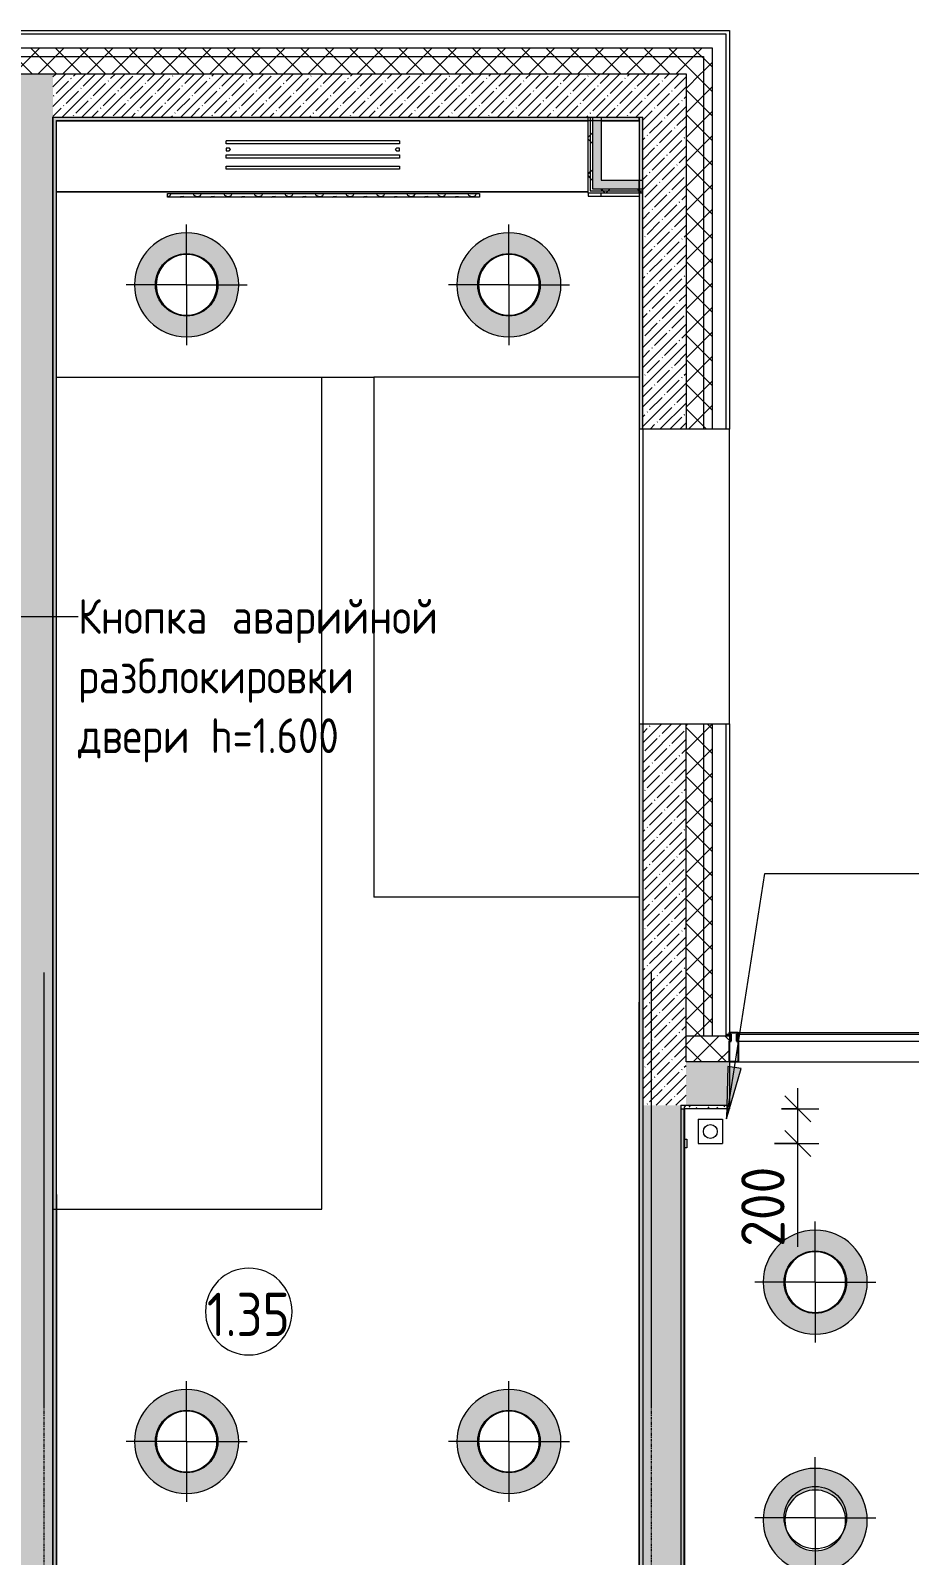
# Model space of a CAD drawing. Header units: millimetres. Extents: x 81610 to 276841, y -8553 to 29000.
# Drawn here: x 89281 to 94348, y 18553 to 27350 of the extents above; entities that cross this region are included whole.
import ezdxf

# ---------------------------------------------------------------- set-up
doc = ezdxf.new("R2010")
doc.units = ezdxf.units.MM
doc.linetypes.add('Осевая', pattern=[31.75, 6.35, -4.7625, 15.875, -4.7625])
for name, color, linetype, lineweight in [('A-ANNO-DIMS', 7, 'Continuous', 9), ('A-ANNO-DIMS-100', 7, 'Continuous', 9), ('A-ANNO-NOTE', 7, 'Continuous', 9), ('A-AREA-IDEN', 7, 'Continuous', 9), ('A-GLAZ-CWMG', 7, 'Continuous', 9), ('A-GLAZ-CWMG-1', 7, 'Continuous', 25), ('A-WALL', 7, 'Continuous', 9), ('I-WALL', 7, 'Continuous', 9), ('M-EQPM', 7, 'Continuous', 9), ('S-STRS-MBND', 7, 'Continuous', 9), ('Знаки', 7, 'Continuous', 9), ('Оси', 7, 'Continuous', 9), ('Оси-2', 7, 'Осевая', 9)]:
    doc.layers.add(name, color=color, linetype=linetype, lineweight=lineweight)
for name, color, linetype, lineweight, true_color in [('A-CLNG-1', 7, 'Continuous', 9, 0xeaeaea), ('A-WALL-1', 7, 'Continuous', 9, 0x3c3c3c), ('A-WALL-2', 7, 'Continuous', 9, 0x535353), ('A-WALL-FNSH-1', 7, 'Continuous', 9, 0x3c3c3c), ('G-ANNO-TEXT-1', 7, 'Continuous', 9, 0x3c3c3c), ('I-WALL-1', 7, 'Continuous', 9, 0x535353), ('Q-SPCQ-3', 7, 'Continuous', 9, 0x008040)]:
    doc.layers.add(name, color=color, linetype=linetype, lineweight=lineweight, true_color=true_color)
doc.layers.add('A-CLNG-PATT-1', color=7, linetype='Continuous', lineweight=9, transparency=1)
doc.styles.add('GOST Common', font='GOST_Common.ttf', dxfattribs={"width": 0.9, "height": 250})
doc.styles.add('GOST Common_1', font='GOST_Common.ttf', dxfattribs={"width": 0.9, "height": 200})
doc.styles.add('ISOCPEUR', font='isocpeur.ttf', dxfattribs={"width": 0.9, "height": 250})
doc.dimstyles.new('ISO-2_5_0_9К_БОЛЬШОЙ_1', dxfattribs={"dimscale": 304.8, "dimtxt": 248.995294, "dimasz": 0.492126, "dimexe": 0.393701, "dimexo": 0.984252, "dimgap": 0, "dimtad": 1, "dimdec": 0, "dimrnd": 10, "dimzin": 0, "dimdsep": 46, "dimtxsty": 'ISOCPEUR', "dimblk1": 'OBLIQUE', "dimblk2": 'OBLIQUE', "dimsah": 1, "dimcen": 0.09, "dimdle": 0.393701, "dimazin": 0, "dimtfac": 1, "dimtdec": 4, "dimtix": 1, "dimtmove": 1, "dimatfit": 3, "dimfxl": 1, "dimtvp": 1, "dimtolj": 1, "dimtzin": 0, "dimarcsym": 2})
pattern_1 = [(45, (0, 0), (-57.024626, 57.024626), []), (45, (57.025, 0), (-57.024626, 57.024626), [100.806, -20.161, 3.353, -16.808])]
pattern_2 = [(45, (0, 0), (-70.71068, 70.71068), []), (135, (0, 0), (-70.71068, -70.71068), [])]
pattern_3 = [(0, (0, 0), (121.92, 30.48), [10.058, -81.382, 10.058, -81.382, -487.68]), (0, (0, 0), (121.92, 30.48), [-182.88, 10.058, -172.822, 10.058, -81.382, -213.36]), (0, (0, 0), (121.92, 30.48), [-457.2, 10.058, -50.902, 10.058, -142.342]), (120, (45.72, 15.24), (-87.356454, 90.345817), [10.058, -81.382, 10.058, -81.382, -487.68]), (120, (45.72, 15.24), (-87.356454, 90.345817), [-182.88, 10.058, -172.822, 10.058, -81.382, -213.36]), (120, (45.72, 15.24), (-87.356454, 90.345817), [-457.2, 10.058, -50.902, 10.058, -142.342]), (240, (60.96, 76.2), (-34.563546, -120.825817), [10.058, -81.382, 10.058, -81.382, -487.68]), (240, (60.96, 76.2), (-34.563546, -120.825817), [-182.88, 10.058, -172.822, 10.058, -81.382, -213.36]), (240, (60.96, 76.2), (-34.563546, -120.825817), [-457.2, 10.058, -50.902, 10.058, -142.342])]
pattern_4 = [(45, (0, 0), (-106.06602, 106.06602), []), (135, (0, 0), (-106.06602, -106.06602), [])]

# ---------------------------------------------------------------- blocks, each defined once
blk = doc.blocks.new('Прямоугольный импост - Импост структурный с накладкой - 170мм-22855280-Сводный план потолков 1 этажа в осях 23-33')
at = {"layer": 'A-GLAZ-CWMG-1'}
for p, q in [((-50, 40), (-50, 160)), ((-50, 160), (0, 160)), ((0, 160), (0, 40)), ((-40, 40), (-50, 40)), ((-50, 0), (-40, 0)), ((-50, -10), (-50, 0)), ((-40, 0), (-40, 40)), ((0, 40), (-10, 40)), ((-10, 40), (-10, 0)), ((-10, 0), (0, 0)), ((0, 0), (0, -10)), ((0, -10), (-50, -10))]:
    blk.add_line(p, q, dxfattribs=at)
blk = doc.blocks.new('Прямоугольный импост - Импост структурный с накладкой - 170мм-22855553-Сводный план потолков 1 этажа в осях 23-33')
at = {"layer": 'A-GLAZ-CWMG'}
for p, q in [((93360, 21570), (94880, 21570)), ((93360, 21560), (93360, 21520)), ((93360, 21560), (94880, 21560)), ((94880, 21520), (94880, 21560)), ((93360, 21520), (94880, 21520)), ((93360, 21400), (94880, 21400))]:
    blk.add_line(p, q, dxfattribs=at)
blk = doc.blocks.new('radiator_prado_classic_z_tip_30_po exemplyaru - Classic Z Тип 30-500-30677907-Сводный план потолков 1 этажа в осях 23-33')
at = {"layer": 'M-EQPM'}
for p, q in [((0, 210), (0, 228)), ((0, 228), (1000, 228)), ((1000, 210), (0, 210)), ((1000, 228), (1000, 210)), ((0, 146), (0, 164)), ((0, 164), (1000, 164)), ((1000, 146), (0, 146)), ((17.5, 121.5), (0, 121.5)), ((17.5, 121.5), (0, 121.5)), ((0, 121.5), (0, 121.2)), ((0, 121.2), (0, 121.5)), ((0, 121.2), (0, 114)), ((0, 114), (0, 106.8)), ((0, 106.8), (0, 106.5)), ((0, 106.5), (0, 106.8)), ((0, 106.5), (17.5, 106.5)), ((0, 106.5), (17.5, 106.5)), ((1000, 121.5), (982.5, 121.5)), ((1000, 121.5), (982.5, 121.5)), ((982.5, 106.5), (1000, 106.5)), ((982.5, 106.5), (1000, 106.5)), ((1000, 164), (1000, 146)), ((1000, 121.5), (1000, 121.2)), ((1000, 121.2), (1000, 121.5)), ((1000, 121.5), (1000, 121.2)), ((1000, 106.5), (1000, 121.5)), ((1000, 106.8), (1000, 106.5)), ((1000, 106.5), (1000, 106.8)), ((1000, 106.8), (1000, 106.5)), ((0, 64), (0, 82)), ((0, 82), (1000, 82)), ((0, 64), (1000, 64)), ((1000, 82), (1000, 64))]:
    blk.add_line(p, q, dxfattribs=at)
for points, knots in [([(25, 114), (24.5, 114.5), (23.6, 115.4), (22.4, 116.6), (21.6, 117.4), (21.1, 117.9), (20.8, 118.2), (20.5, 118.5), (20.2, 118.8), (19.9, 119.2), (19.6, 119.4), (19.3, 119.7), (19, 120), (18.7, 120.3), (18.5, 120.5), (18.3, 120.7), (18.1, 120.9), (17.9, 121.1), (17.8, 121.2), (17.7, 121.3), (17.5, 121.5), (17.5, 121.5), (17.5, 121.5)], [0, 0, 0, 0, 0.142857, 0.285714, 0.357143, 0.392857, 0.428571, 0.464286, 0.5, 0.535714, 0.571429, 0.607143, 0.642857, 0.678571, 0.714286, 0.75, 0.785714, 0.821429, 0.857143, 0.892857, 0.928571, 1, 1, 1, 1]), ([(17.5, 106.5), (17.5, 106.5), (17.5, 106.5), (17.7, 106.7), (17.8, 106.8), (17.9, 106.9), (18.1, 107.1), (18.3, 107.3), (18.5, 107.5), (18.7, 107.7), (19, 108), (19.3, 108.3), (19.6, 108.6), (19.9, 108.8), (20.3, 109.3), (20.7, 109.7), (21.1, 110.1), (21.6, 110.6), (22.4, 111.4), (23.6, 112.6), (24.5, 113.5), (25, 114)], [0, 0, 0, 0, 0.071429, 0.107143, 0.142857, 0.178571, 0.214286, 0.25, 0.285714, 0.321429, 0.357143, 0.392857, 0.428571, 0.464286, 0.5, 0.571429, 0.607143, 0.642857, 0.714286, 0.857143, 1, 1, 1, 1]), ([(982.5, 121.5), (982.5, 121.5), (982.5, 121.5), (982.3, 121.3), (982.2, 121.2), (982.1, 121.1), (981.9, 120.9), (981.7, 120.7), (981.5, 120.5), (981.3, 120.3), (981, 120), (980.7, 119.7), (980.4, 119.4), (980.1, 119.2), (979.7, 118.7), (979.3, 118.3), (978.9, 117.9), (978.4, 117.4), (977.6, 116.6), (976.4, 115.4), (975.5, 114.5), (975, 114)], [0, 0, 0, 0, 0.071429, 0.107143, 0.142857, 0.178571, 0.214286, 0.25, 0.285714, 0.321429, 0.357143, 0.392857, 0.428571, 0.464286, 0.5, 0.571429, 0.607143, 0.642857, 0.714286, 0.857143, 1, 1, 1, 1]), ([(975, 114), (975.5, 113.5), (976.4, 112.6), (977.6, 111.4), (978.4, 110.6), (978.9, 110.1), (979.2, 109.8), (979.5, 109.5), (979.8, 109.2), (980.1, 108.8), (980.4, 108.6), (980.7, 108.3), (981, 108), (981.3, 107.7), (981.5, 107.5), (981.7, 107.3), (981.9, 107.1), (982.1, 106.9), (982.2, 106.8), (982.3, 106.7), (982.5, 106.5), (982.5, 106.5), (982.5, 106.5)], [0, 0, 0, 0, 0.142857, 0.285714, 0.357143, 0.392857, 0.428571, 0.464286, 0.5, 0.535714, 0.571429, 0.607143, 0.642857, 0.678571, 0.714286, 0.75, 0.785714, 0.821429, 0.857143, 0.892857, 0.928571, 1, 1, 1, 1])]:
    blk.add_open_spline(points, degree=3, knots=knots, dxfattribs=at)
blk = doc.blocks.new('Кнопка аварийной разблокировки двери - Тип 1-29506774-Сводный план потолков 1 этажа в осях 23-33')
at = {"layer": 'Q-SPCQ-3'}
for p, q in [((-15, 230), (125, 230)), ((-15, 90), (-15, 230)), ((125, 90), (125, 230)), ((-15, 90), (125, 90)), ((100, 25), (150, 25)), ((100, 10), (100, 25)), ((150, 25), (150, 10))]:
    blk.add_line(p, q, dxfattribs=at)
blk.add_circle((55, 160), 40, dxfattribs=at)
blk = doc.blocks.new('Съемный металлический экран с перфорацией - E1-31419150-Сводный план потолков 1 этажа в осях 23-33')
at = {"layer": 'Знаки'}
h = blk.add_hatch(dxfattribs=at)
h.set_pattern_fill('FP_43', color=256, style=0, pattern_type=2)
h.set_pattern_definition([(0, (-90051.406, -26389), (0, 50.8), [13.612, -74.376]), (60, (-90026.006, -26382.194), (-43.99409, 25.4), [13.612, -74.376]), (120, (-90019.2, -26356.794), (-43.99409, -25.4), [13.612, -74.376]), (30, (-90037.79, -26389), (9e-05, 101.59984), [13.612, -87.988]), (30, (-90063.19, -26345.01), (9e-05, 101.59984), [13.612, -87.988]), (150, (-90051.41, -26389), (-87.98809, -50.79984), [13.612, -87.988]), (150, (-90026.01, -26345.01), (-87.98809, -50.79984), [13.612, -87.988]), (90, (-90019.2, -26370.41), (-87.988, 50.8), [13.612, -87.988]), (90, (-90070, -26370.41), (-87.988, 50.8), [13.612, -87.988])])
h.paths.add_polyline_path([(514.5, 0), (1800, 0), (1800, 20), (0, 20), (0, 0), (177.8, 0)])
for p, q in [((0, 0), (0, 20)), ((0, 20), (1800, 20)), ((1800, 0), (0, 0)), ((1800, 20), (1800, 0))]:
    blk.add_line(p, q, dxfattribs=at)
blk = doc.blocks.new('Марка_Помещения - Номер-25198446-Сводный план потолков 1 этажа в осях 23-33')
at = {"layer": 'A-AREA-IDEN'}
for start, end in [(360, 180), (180, 360)]:
    blk.add_arc((0, 0), 2.5, start, end, dxfattribs=at)
blk = doc.blocks.new('DIMBLOCK41-Сводный план потолков 1 этажа в осях 23-33')
at = {"layer": 'A-ANNO-DIMS-100', "lineweight": 20}
for p, q in [((93704.5, 21129), (93629.5, 21204)), ((93704.5, 21129), (93779.5, 21054)), ((93704.5, 20929), (93629.5, 21004)), ((93704.5, 20929), (93779.5, 20854))]:
    blk.add_line(p, q, dxfattribs=at)
at = {"layer": 'A-ANNO-DIMS-100'}
for p, q in [((93704.5, 20809), (93704.5, 21249)), ((93610, 21129), (93824.5, 21129)), ((93704.5, 21129), (93610, 21129)), ((93704.5, 20907.9), (93704.5, 21029)), ((93570, 20929), (93824.5, 20929)), ((93704.5, 20929), (93570, 20929)), ((93704.5, 20333.8), (93704.5, 20907.9))]:
    blk.add_line(p, q, dxfattribs=at)
at = {"layer": 'A-ANNO-DIMS-100', "color": 0, "insert": (93377.9, 20333.8), "char_height": 250, "width": 568.858, "attachment_point": 1, "rotation": 90, "line_spacing_factor": 1.149209, "style": 'ISOCPEUR'}
blk.add_mtext('200', dxfattribs=at)
blk = doc.blocks.new('_Oblique')
at = {"color": 0, "linetype": 'ByBlock', "lineweight": -2}
blk.add_line((-0.5, -0.5), (0.5, 0.5), dxfattribs=at)

msp = doc.modelspace()

# ---------------------------------------------------------------- hatches: boundary and pattern name
at = {"layer": 'A-CLNG-PATT-1'}
h = msp.add_hatch(color=256, dxfattribs=at)
h.paths.add_polyline_path([(90181, 25582.8), (90239.5, 25588.6), (90295.8, 25605.7), (90347.7, 25633.4), (90393.1, 25670.7), (90430.4, 25716.2), (90458.2, 25768), (90475.2, 25824.3), (90481, 25882.8), (90475.2, 25941.4), (90458.2, 25997.6), (90430.4, 26049.5), (90393.1, 26095), (90347.7, 26132.3), (90295.8, 26160), (90239.5, 26177.1), (90181, 26182.8), (90122.5, 26177.1), (90066.2, 26160), (90014.3, 26132.3), (89968.9, 26095), (89931.6, 26049.5), (89903.8, 25997.6), (89886.8, 25941.4), (89881, 25882.8), (89886.8, 25824.3), (89903.8, 25768), (89931.6, 25716.2), (89968.9, 25670.7), (90014.3, 25633.4), (90066.2, 25605.7), (90122.5, 25588.6)])
h.paths.add_polyline_path([(90181, 25707.8), (90135.7, 25713.8), (90093.5, 25731.3), (90057.3, 25759.1), (90029.4, 25795.3), (90012, 25837.5), (90006, 25882.8), (90012, 25928.1), (90029.4, 25970.3), (90057.3, 26006.6), (90093.5, 26034.4), (90135.7, 26051.9), (90181, 26057.8), (90226.3, 26051.9), (90268.5, 26034.4), (90304.7, 26006.6), (90332.6, 25970.3), (90350, 25928.1), (90356, 25882.8), (90350, 25837.5), (90332.6, 25795.3), (90304.7, 25759.1), (90268.5, 25731.3), (90226.3, 25713.8)])
h = msp.add_hatch(color=256, dxfattribs=at)
h.paths.add_polyline_path([(92039, 25582.8), (92097.5, 25588.6), (92153.8, 25605.7), (92205.7, 25633.4), (92251.1, 25670.7), (92288.4, 25716.2), (92316.2, 25768), (92333.2, 25824.3), (92339, 25882.8), (92333.2, 25941.4), (92316.2, 25997.6), (92288.4, 26049.5), (92251.1, 26095), (92205.7, 26132.3), (92153.8, 26160), (92097.5, 26177.1), (92039, 26182.8), (91980.5, 26177.1), (91924.2, 26160), (91872.3, 26132.3), (91826.9, 26095), (91789.6, 26049.5), (91761.8, 25997.6), (91744.8, 25941.4), (91739, 25882.8), (91744.8, 25824.3), (91761.8, 25768), (91789.6, 25716.2), (91826.9, 25670.7), (91872.3, 25633.4), (91924.2, 25605.7), (91980.5, 25588.6)])
h.paths.add_polyline_path([(92039, 25707.8), (91993.7, 25713.8), (91951.5, 25731.3), (91915.3, 25759.1), (91887.4, 25795.3), (91870, 25837.5), (91864, 25882.8), (91870, 25928.1), (91887.4, 25970.3), (91915.3, 26006.6), (91951.5, 26034.4), (91993.7, 26051.9), (92039, 26057.8), (92084.3, 26051.9), (92126.5, 26034.4), (92162.7, 26006.6), (92190.6, 25970.3), (92208, 25928.1), (92214, 25882.8), (92208, 25837.5), (92190.6, 25795.3), (92162.7, 25759.1), (92126.5, 25731.3), (92084.3, 25713.8)])
h = msp.add_hatch(color=256, dxfattribs=at)
h.paths.add_polyline_path([(93805, 19830), (93863.5, 19835.8), (93919.8, 19852.8), (93971.7, 19880.6), (94017.1, 19917.9), (94054.4, 19963.3), (94082.2, 20015.2), (94099.2, 20071.5), (94105, 20130), (94099.2, 20188.5), (94082.2, 20244.8), (94054.4, 20296.7), (94017.1, 20342.1), (93971.7, 20379.4), (93919.8, 20407.2), (93863.5, 20424.2), (93805, 20430), (93746.5, 20424.2), (93690.2, 20407.2), (93638.3, 20379.4), (93592.9, 20342.1), (93555.6, 20296.7), (93527.8, 20244.8), (93510.8, 20188.5), (93505, 20130), (93510.8, 20071.5), (93527.8, 20015.2), (93555.6, 19963.3), (93592.9, 19917.9), (93638.3, 19880.6), (93690.2, 19852.8), (93746.5, 19835.8)])
h.paths.add_polyline_path([(93805, 19955), (93759.7, 19961), (93717.5, 19978.4), (93681.3, 20006.3), (93653.4, 20042.5), (93636, 20084.7), (93630, 20130), (93636, 20175.3), (93653.4, 20217.5), (93681.3, 20253.7), (93717.5, 20281.6), (93759.7, 20299), (93805, 20305), (93850.3, 20299), (93892.5, 20281.6), (93928.7, 20253.7), (93956.6, 20217.5), (93974, 20175.3), (93980, 20130), (93974, 20084.7), (93956.6, 20042.5), (93928.7, 20006.3), (93892.5, 19978.4), (93850.3, 19961)])
h = msp.add_hatch(color=256, dxfattribs=at)
h.paths.add_polyline_path([(90181, 18910.5), (90239.5, 18916.3), (90295.8, 18933.3), (90347.7, 18961.1), (90393.1, 18998.4), (90430.4, 19043.8), (90458.2, 19095.7), (90475.2, 19152), (90481, 19210.5), (90475.2, 19269), (90458.2, 19325.3), (90430.4, 19377.2), (90393.1, 19422.6), (90347.7, 19459.9), (90295.8, 19487.7), (90239.5, 19504.7), (90181, 19510.5), (90122.5, 19504.7), (90066.2, 19487.7), (90014.3, 19459.9), (89968.9, 19422.6), (89931.6, 19377.2), (89903.8, 19325.3), (89886.8, 19269), (89881, 19210.5), (89886.8, 19152), (89903.8, 19095.7), (89931.6, 19043.8), (89968.9, 18998.4), (90014.3, 18961.1), (90066.2, 18933.3), (90122.5, 18916.3)])
h.paths.add_polyline_path([(90181, 19035.5), (90135.7, 19041.5), (90093.5, 19058.9), (90057.3, 19086.8), (90029.4, 19123), (90012, 19165.2), (90006, 19210.5), (90012, 19255.8), (90029.4, 19298), (90057.3, 19334.2), (90093.5, 19362.1), (90135.7, 19379.5), (90181, 19385.5), (90226.3, 19379.5), (90268.5, 19362.1), (90304.7, 19334.2), (90332.6, 19298), (90350, 19255.8), (90356, 19210.5), (90350, 19165.2), (90332.6, 19123), (90304.7, 19086.8), (90268.5, 19058.9), (90226.3, 19041.5)])
h = msp.add_hatch(color=256, dxfattribs=at)
h.paths.add_polyline_path([(92039, 18910.5), (92097.5, 18916.3), (92153.8, 18933.3), (92205.7, 18961.1), (92251.1, 18998.4), (92288.4, 19043.8), (92316.2, 19095.7), (92333.2, 19152), (92339, 19210.5), (92333.2, 19269), (92316.2, 19325.3), (92288.4, 19377.2), (92251.1, 19422.6), (92205.7, 19459.9), (92153.8, 19487.7), (92097.5, 19504.7), (92039, 19510.5), (91980.5, 19504.7), (91924.2, 19487.7), (91872.3, 19459.9), (91826.9, 19422.6), (91789.6, 19377.2), (91761.8, 19325.3), (91744.8, 19269), (91739, 19210.5), (91744.8, 19152), (91761.8, 19095.7), (91789.6, 19043.8), (91826.9, 18998.4), (91872.3, 18961.1), (91924.2, 18933.3), (91980.5, 18916.3)])
h.paths.add_polyline_path([(92039, 19035.5), (91993.7, 19041.5), (91951.5, 19058.9), (91915.3, 19086.8), (91887.4, 19123), (91870, 19165.2), (91864, 19210.5), (91870, 19255.8), (91887.4, 19298), (91915.3, 19334.2), (91951.5, 19362.1), (91993.7, 19379.5), (92039, 19385.5), (92084.3, 19379.5), (92126.5, 19362.1), (92162.7, 19334.2), (92190.6, 19298), (92208, 19255.8), (92214, 19210.5), (92208, 19165.2), (92190.6, 19123), (92162.7, 19086.8), (92126.5, 19058.9), (92084.3, 19041.5)])
h = msp.add_hatch(color=256, dxfattribs=at)
h.paths.add_polyline_path([(93805, 18455.5), (93863.5, 18461.3), (93919.8, 18478.3), (93971.7, 18506.1), (94017.1, 18543.4), (94054.4, 18588.8), (94082.2, 18640.7), (94099.2, 18697), (94105, 18755.5), (94099.2, 18814), (94082.2, 18870.3), (94054.4, 18922.2), (94017.1, 18967.6), (93971.7, 19004.9), (93919.8, 19032.7), (93863.5, 19049.7), (93805, 19055.5), (93746.5, 19049.7), (93690.2, 19032.7), (93638.3, 19004.9), (93592.9, 18967.6), (93555.6, 18922.2), (93527.8, 18870.3), (93510.8, 18814), (93505, 18755.5), (93510.8, 18697), (93527.8, 18640.7), (93555.6, 18588.8), (93592.9, 18543.4), (93638.3, 18506.1), (93690.2, 18478.3), (93746.5, 18461.3)])
h.paths.add_polyline_path([(93805, 18580.5), (93759.7, 18586.5), (93717.5, 18603.9), (93681.3, 18631.8), (93653.4, 18668), (93636, 18710.2), (93630, 18755.5), (93636, 18800.8), (93653.4, 18843), (93681.3, 18879.2), (93717.5, 18907.1), (93759.7, 18924.5), (93805, 18930.5), (93850.3, 18924.5), (93892.5, 18907.1), (93928.7, 18879.2), (93956.6, 18843), (93974, 18800.8), (93980, 18755.5), (93974, 18710.2), (93956.6, 18668), (93928.7, 18631.8), (93892.5, 18603.9), (93850.3, 18586.5)])
at = {"layer": 'A-WALL'}
h = msp.add_hatch(dxfattribs=at)
h.set_pattern_fill('FP_5', color=256, style=0, pattern_type=2)
h.set_pattern_definition(pattern_2)
h.paths.add_polyline_path([(93210, 27200), (93210, 27250), (89010, 27250), (89010, 27200), (93160, 27200)])
h = msp.add_hatch(dxfattribs=at)
h.set_pattern_fill('FP_5', color=256, style=0, pattern_type=2)
h.set_pattern_definition(pattern_2)
h.paths.add_polyline_path([(93160, 27100), (93160, 27200), (89010, 27200), (89010, 27100), (93060, 27100)])
h = msp.add_hatch(dxfattribs=at)
h.set_pattern_fill('FP_5', color=256, style=0, pattern_type=2)
h.set_pattern_definition(pattern_2)
h.paths.add_polyline_path([(93160, 21550), (93210, 21550), (93210, 23350), (93160, 23350), (93160, 21558)])
h.paths.add_polyline_path([(93210, 25050), (93210, 27200), (93160, 27200), (93160, 25050)])
h = msp.add_hatch(dxfattribs=at)
h.set_pattern_fill('FP_5', color=256, style=0, pattern_type=2)
h.set_pattern_definition(pattern_2)
h.paths.add_polyline_path([(93160, 21550), (93160, 23350), (93060, 23350), (93060, 21550)])
h.paths.add_polyline_path([(93160, 25050), (93160, 27100), (93060, 27100), (93060, 25050)])
h = msp.add_hatch(dxfattribs=at)
h.set_pattern_fill('FP_5', color=256, style=0, pattern_type=2)
h.set_pattern_definition(pattern_2)
h.paths.add_polyline_path([(111235.1, 21400), (111126.6, 21550), (110941.5, 21550), (111050, 21400)])
h.paths.add_polyline_path([(110803.2, 21400), (110694.6, 21550), (109950, 21550), (109950, 21400), (110350, 21400)])
h.paths.add_polyline_path([(109050, 21400), (109050, 21550), (107750, 21550), (107750, 21400), (108765.4, 21400)])
h.paths.add_polyline_path([(106050, 21400), (106850, 21400), (106850, 21550), (105550, 21550), (105550, 21400)])
h.paths.add_polyline_path([(104650, 21400), (104650, 21550), (103450, 21550), (103450, 21400)])
h.paths.add_polyline_path([(101150, 21400), (101150, 21550), (96610, 21550), (96610, 21400), (100800, 21400)])
h.paths.add_polyline_path([(93278, 21400), (93310, 21400), (93310, 21550), (93060, 21550), (93060, 21400)])
at = {"layer": 'G-ANNO-TEXT-1'}
msp.add_hatch(color=256, dxfattribs=at).paths.add_polyline_path([(93292.9, 21071.3), (93378.3, 21361.6), (93300.2, 21373.8)])
at = {"layer": 'I-WALL'}
h = msp.add_hatch(dxfattribs=at)
h.set_pattern_fill('FP_2', color=256, style=0, pattern_type=2)
h.set_pattern_definition(pattern_1)
h.paths.add_polyline_path([(89410, 17270), (89410, 27100), (89160, 27100), (89160, 17270)])
h = msp.add_hatch(dxfattribs=at)
h.set_pattern_fill('FP_2', color=256, style=0, pattern_type=2)
h.set_pattern_definition(pattern_1)
h.paths.add_polyline_path([(92810, 26850), (92810, 27100), (89410, 27100), (89410, 26850), (92790, 26850)])
h = msp.add_hatch(dxfattribs=at)
h.set_pattern_fill('FP_2', color=256, style=0, pattern_type=2)
h.set_pattern_definition(pattern_1)
h.paths.add_polyline_path([(93030, 21150), (93060, 21150), (93060, 23350), (92810, 23350), (92810, 21150)])
h.paths.add_polyline_path([(93060, 25050), (93060, 27100), (92810, 27100), (92810, 25050)])
h = msp.add_hatch(dxfattribs=at)
h.set_pattern_fill('FP_31', color=256, style=0, pattern_type=2)
h.set_pattern_definition(pattern_3)
h.paths.add_polyline_path([(92604.6, 26830), (92790, 26830), (92790, 26850), (89410, 26850), (89410, 26830), (89911.1, 26830)])
h = msp.add_hatch(dxfattribs=at)
h.set_pattern_fill('FP_41', color=256, style=0, pattern_type=2)
h.set_pattern_definition(pattern_4)
h.paths.add_polyline_path([(92495, 26412.5), (92507.5, 26412.5), (92507.5, 26850), (92495, 26850), (92495, 26713.8)])
h = msp.add_hatch(dxfattribs=at)
h.set_pattern_fill('FP_41', color=256, style=0, pattern_type=2)
h.set_pattern_definition(pattern_4)
h.paths.add_polyline_path([(92520, 26425), (92520, 26850), (92507.5, 26850), (92507.5, 26425)])
for points in [[(92520, 26437.5), (92570, 26437.5), (92570, 26850), (92520, 26850), (92520, 26713.8)], [(92570, 26437.5), (92810, 26437.5), (92810, 26487.5), (92570, 26487.5)]]:
    msp.add_hatch(color=256, dxfattribs=at).paths.add_polyline_path(points)
h = msp.add_hatch(dxfattribs=at)
h.set_pattern_fill('FP_31', color=256, style=0, pattern_type=2)
h.set_pattern_definition(pattern_3)
h.paths.add_polyline_path([(92810, 17870), (92810, 23350), (92790, 23350), (92790, 17870)])
h.paths.add_polyline_path([(92790, 25050), (92810, 25050), (92810, 26850), (92790, 26850), (92790, 26713.8)])
h = msp.add_hatch(dxfattribs=at)
h.set_pattern_fill('FP_31', color=256, style=0, pattern_type=2)
h.set_pattern_definition(pattern_3)
h.paths.add_polyline_path([(89410, 17850), (89430, 17850), (89430, 26830), (89410, 26830), (89410, 19285.2)])
h = msp.add_hatch(dxfattribs=at)
h.set_pattern_fill('FP_41', color=256, style=0, pattern_type=2)
h.set_pattern_definition(pattern_4)
h.paths.add_polyline_path([(92604.6, 26412.5), (92810, 26412.5), (92810, 26425), (92507.5, 26425), (92507.5, 26412.5), (92570, 26412.5)])
h = msp.add_hatch(dxfattribs=at)
h.set_pattern_fill('FP_41', color=256, style=0, pattern_type=2)
h.set_pattern_definition(pattern_4)
h.paths.add_polyline_path([(92810, 26425), (92810, 26437.5), (92520, 26437.5), (92520, 26425), (92604.6, 26425)])
h = msp.add_hatch(dxfattribs=at)
h.set_pattern_fill('FP_2', color=256, style=0, pattern_type=2)
h.set_pattern_definition(pattern_1)
h.paths.add_polyline_path([(100580, 21150), (100580, 21400), (96610, 21400), (96610, 21150), (97991.5, 21150)])
h.paths.add_polyline_path([(93310, 21150), (93310, 21400), (93060, 21400), (93060, 21150), (93278, 21150)])
h = msp.add_hatch(dxfattribs=at)
h.set_pattern_fill('FP_2', color=256, style=0, pattern_type=2)
h.set_pattern_definition(pattern_1)
h.paths.add_polyline_path([(93030, 13620), (93030, 21150), (92810, 21150), (92810, 13620)])
h = msp.add_hatch(dxfattribs=at)
h.set_pattern_fill('FP_31', color=256, style=0, pattern_type=2)
h.set_pattern_definition(pattern_3)
h.paths.add_polyline_path([(93030, 13640), (93050, 13641), (93050, 21130), (93030, 21130), (93030, 13713.7)])
h = msp.add_hatch(dxfattribs=at)
h.set_pattern_fill('FP_31', color=256, style=0, pattern_type=2)
h.set_pattern_definition(pattern_3)
h.paths.add_polyline_path([(93051, 21130), (93310, 21130), (93310, 21150), (93060, 21150), (93051, 21140)])

# ---------------------------------------------------------------- linework, layer by layer
at = {"layer": 'A-ANNO-NOTE'}
for p, q in [((90181, 25882.8), (90181, 26231.7)), ((92039, 25882.8), (92039, 26231.7)), ((90181, 25882.8), (89832.1, 25882.8)), ((90181, 25882.8), (90181, 25533.9)), ((90181, 25882.8), (90529.9, 25882.8)), ((92039, 25882.8), (91690.1, 25882.8)), ((92039, 25882.8), (92039, 25533.9)), ((92039, 25882.8), (92387.9, 25882.8)), ((93805, 20130), (93805, 20478.9)), ((93805, 20130), (93456.1, 20130)), ((93805, 20130), (93805, 19781.1)), ((93805, 20130), (94153.9, 20130)), ((90181, 19210.5), (90181, 19559.4)), ((92039, 19210.5), (92039, 19559.4)), ((90181, 19210.5), (89832.1, 19210.5)), ((90181, 19210.5), (90181, 18861.6)), ((90181, 19210.5), (90529.9, 19210.5)), ((92039, 19210.5), (91690.1, 19210.5)), ((92039, 19210.5), (92039, 18861.6)), ((92039, 19210.5), (92387.9, 19210.5)), ((93805, 18771), (93805, 19119.9)), ((93805, 18771), (93456.1, 18771)), ((93805, 18771), (93805, 18422.1)), ((93805, 18771), (94153.9, 18771))]:
    msp.add_line(p, q, dxfattribs=at)
for centre in [(90181, 25882.8), (92039, 25882.8), (93805, 20130), (90181, 19210.5), (92039, 19210.5), (93805, 18771)]:
    msp.add_circle(centre, 180, dxfattribs=at)
at = {"layer": 'A-CLNG-1'}
for centre, radius, start, end in [((90181, 25882.8), 300, 0, 180), ((90181, 25882.8), 300, 0, 180), ((92039, 25882.8), 300, 0, 180), ((92039, 25882.8), 300, 0, 180), ((90181, 25882.8), 175, 0, 180), ((90181, 25882.8), 175, 0, 180), ((92039, 25882.8), 175, 0, 180), ((92039, 25882.8), 175, 0, 180), ((90181, 25882.8), 300, 180, 0), ((90181, 25882.8), 300, 180, 0), ((90181, 25882.8), 175, 180, 0), ((90181, 25882.8), 175, 180, 0), ((92039, 25882.8), 300, 180, 0), ((92039, 25882.8), 300, 180, 0), ((92039, 25882.8), 175, 180, 0), ((92039, 25882.8), 175, 180, 0), ((93805, 20130), 300, 0, 180), ((93805, 20130), 300, 0, 180), ((93805, 20130), 175, 0, 180), ((93805, 20130), 175, 0, 180), ((93805, 20130), 300, 180, 0), ((93805, 20130), 300, 180, 0), ((93805, 20130), 175, 180, 0), ((93805, 20130), 175, 180, 0), ((90181, 19210.5), 300, 0, 180), ((90181, 19210.5), 300, 0, 180), ((92039, 19210.5), 300, 0, 180), ((92039, 19210.5), 300, 0, 180), ((90181, 19210.5), 175, 0, 180), ((90181, 19210.5), 175, 0, 180), ((92039, 19210.5), 175, 0, 180), ((92039, 19210.5), 175, 0, 180), ((90181, 19210.5), 300, 180, 360), ((90181, 19210.5), 300, 180, 0), ((90181, 19210.5), 175, 180, 0), ((90181, 19210.5), 175, 180, 0), ((92039, 19210.5), 300, 180, 360), ((92039, 19210.5), 300, 180, 0), ((92039, 19210.5), 175, 180, 0), ((92039, 19210.5), 175, 180, 0), ((93805, 18755.5), 300, 0, 180), ((93805, 18755.5), 300, 360, 180), ((93805, 18755.5), 175, 0, 180), ((93805, 18755.5), 175, 0, 180), ((93805, 18755.5), 300, 180, 360), ((93805, 18755.5), 300, 180, 360), ((93805, 18755.5), 175, 180, 0), ((93805, 18755.5), 175, 180, 360)]:
    msp.add_arc(centre, radius, start, end, dxfattribs=at)
at = {"layer": 'A-WALL'}
for p, q in [((89007, 27330), (93290, 27330)), ((93290, 27330), (93290, 25050)), ((89010, 27250), (93210, 27250)), ((89010, 27200), (93160, 27200)), ((93160, 27200), (93160, 25050)), ((93210, 27250), (93210, 25050)), ((93060, 27100), (93060, 25050)), ((92507.5, 26850), (92507.5, 26425)), ((92520, 26850), (92520, 26437.5)), ((89430, 17870), (89430, 26830)), ((92789, 26830), (92789, 26829)), ((92507.5, 26425), (92810, 26425)), ((92520, 26437.5), (92810, 26437.5)), ((93060, 21400), (93060, 23350)), ((93160, 23350), (93160, 21550)), ((93210, 23350), (93210, 21550)), ((93290, 23350), (93290, 21550)), ((93310, 21558), (93290, 21558)), ((93290, 21553), (93310, 21553)), ((93060, 21550), (93310, 21550)), ((93310, 21400), (93060, 21400)), ((93030, 21150), (93310, 21150)), ((93310, 21130), (93051, 21130))]:
    msp.add_line(p, q, dxfattribs=at)
at = {"layer": 'A-WALL-1'}
for p, q in [((89010, 27100), (93060, 27100)), ((89410, 26850), (89410, 17270)), ((89410, 26850), (89410, 26850)), ((89410, 26850), (92810, 26850)), ((89410, 17850), (89410, 26850)), ((92495, 26412.5), (92495, 26850)), ((92570, 26850), (92570, 26487.5)), ((92810, 25050), (92810, 26850)), ((92790, 26830), (92789, 26830)), ((92570, 26487.5), (92810, 26487.5)), ((92810, 26412.5), (92495, 26412.5)), ((93290, 25050), (92790, 25050)), ((92790, 23350), (93290, 23350)), ((92810, 23350), (92810, 17270)), ((93310, 21550), (93310, 21130)), ((93030, 21150), (93030, 13620)), ((93030, 21130), (93050, 21130)), ((93051, 21140), (93060, 21150)), ((93051, 21129), (93051, 21140))]:
    msp.add_line(p, q, dxfattribs=at)
at = {"layer": 'A-WALL-2'}
msp.add_line((93310, 23350), (93310, 25050), dxfattribs=at)
at = {"layer": 'A-WALL-FNSH-1'}
for p, q in [((89002, 27350), (93310, 27350)), ((93310, 27350), (93310, 25050)), ((92789, 26830), (92789, 26850)), ((92790, 26850), (92790, 25050)), ((89430, 26830), (92789, 26830)), ((92570, 26829), (92495, 26829)), ((92789, 26412.5), (92789, 26487.5)), ((92790, 25050), (92789, 25050)), ((93310, 25050), (93290, 25050)), ((92789, 23350), (92790, 23350)), ((92790, 23350), (92790, 17871)), ((93290, 23350), (93310, 23350)), ((93310, 23350), (93310, 21550)), ((89431, 22930.4), (89430, 22930.4)), ((89430, 22740.5), (89431, 22740.5)), ((92789, 17871), (92789, 21744.6)), ((93050, 21130), (93051, 21130)), ((93050, 13653), (93050, 21130)), ((93051, 21129), (93051, 13641)), ((93310, 21129), (93051, 21129)), ((93310, 21130), (93310, 21129)), ((89430, 20634.6), (89431, 20634.6)), ((89431, 20634.6), (89431, 17871))]:
    msp.add_line(p, q, dxfattribs=at)
at = {"layer": 'G-ANNO-TEXT-1'}
for p, q in [((88904.9, 23970.1), (89554.9, 23970.1)), ((93292.9, 21071.3), (93514.3, 22487.8)), ((93514.3, 22487.8), (95574.6, 22487.8)), ((93300.2, 21373.8), (93292.9, 21071.3)), ((93292.9, 21071.3), (93378.3, 21361.6)), ((93378.3, 21361.6), (93300.2, 21373.8))]:
    msp.add_line(p, q, dxfattribs=at)
at = {"layer": 'I-WALL-1'}
for p, q in [((89430, 26829), (92495, 26829)), ((89431, 20634.6), (89431, 26829)), ((92570, 26829), (92789.5, 26829)), ((92789, 26829), (92789, 26487.5)), ((92789.5, 26829), (92789.5, 26830)), ((92495, 26420), (89430, 26420)), ((89430, 26419.5), (89431, 26419.5)), ((89431, 26419), (92495, 26419)), ((92495, 26412.5), (92495, 26395)), ((92495, 26395), (92789, 26395)), ((92570, 26395), (92570, 26412.5)), ((92789, 26412.5), (92789, 21744.6)), ((89431, 25550.4), (89430, 25550.4)), ((92789, 25449.6), (92790, 25449.6)), ((89431, 25240.4), (89430, 25240.4)), ((89430, 25140.4), (89431, 25140.4)), ((92790, 25050), (92790, 23350)), ((92810, 25050), (92810, 23350)), ((92790, 24924.6), (92789, 24924.6)), ((92789, 24669.6), (92790, 24669.6)), ((92790, 24144.6), (92789, 24144.6)), ((92790, 22269.6), (92789, 22269.6)), ((92789, 21744.6), (92790, 21744.6))]:
    msp.add_line(p, q, dxfattribs=at)
at = {"layer": 'S-STRS-MBND'}
for p, q in [((89430, 25350), (90960, 25350)), ((90960, 25350), (91260, 25350)), ((90960, 20550), (90960, 25350)), ((92790, 25350), (91260, 25350)), ((91260, 25350), (91260, 22350)), ((92790, 22350), (91260, 22350)), ((89410, 20550), (89410, 22250)), ((89410, 20550), (90960, 20550))]:
    msp.add_line(p, q, dxfattribs=at)
at = {"layer": 'Оси'}
for p, q in [((89360, 19415.1), (89360, 21915.1)), ((92860, 19415.1), (92860, 21915.1))]:
    msp.add_line(p, q, dxfattribs=at)
at = {"layer": 'Оси-2'}
for p, q in [((89360, 593.7), (89360, 19415.1)), ((92860, 593.7), (92860, 19415.1))]:
    msp.add_line(p, q, dxfattribs=at)

# ---------------------------------------------------------------- block references
at = {"layer": 'A-AREA-IDEN', "xscale": 99.99999999999993, "yscale": 99.99999999999993, "zscale": 99.99999999999993}
msp.add_blockref('Марка_Помещения - Номер-25198446-Сводный план потолков 1 этажа в осях 23-33', (90539.4, 19959.9), dxfattribs=at)
at = {"layer": 'A-GLAZ-CWMG', "rotation": 180}
msp.add_blockref('Прямоугольный импост - Импост структурный с накладкой - 170мм-22855280-Сводный план потолков 1 этажа в осях 23-33', (93310, 21560), dxfattribs=at)
at = {"layer": 'A-GLAZ-CWMG'}
msp.add_blockref('Прямоугольный импост - Импост структурный с накладкой - 170мм-22855553-Сводный план потолков 1 этажа в осях 23-33', (0, 0), dxfattribs=at)
at = {"layer": 'M-EQPM', "rotation": 180}
msp.add_blockref('radiator_prado_classic_z_tip_30_po exemplyaru - Classic Z Тип 30-500-30677907-Сводный план потолков 1 этажа в осях 23-33', (91408.7, 26778), dxfattribs=at)
at = {"layer": 'Q-SPCQ-3', "rotation": 269.9999999999998}
msp.add_blockref('Кнопка аварийной разблокировки двери - Тип 1-29506774-Сводный план потолков 1 этажа в осях 23-33', (93040, 21054), dxfattribs=at)
at = {"layer": 'Знаки'}
msp.add_blockref('Съемный металлический экран с перфорацией - E1-31419150-Сводный план потолков 1 этажа в осях 23-33', (90070, 26389), dxfattribs=at)

# ---------------------------------------------------------------- texts
at = {"layer": 'A-AREA-IDEN', "insert": (90297.5, 20068.5), "char_height": 250, "width": 606.076, "attachment_point": 1, "style": 'GOST Common'}
msp.add_mtext('1.35', dxfattribs=at)
at = {"layer": 'G-ANNO-TEXT-1', "char_height": 200, "attachment_point": 1, "style": 'GOST Common_1'}
for s, insert, width in [('Кнопка', (89554.9, 24070.1), 995.696), ('\\fGOST Common|b0|i0|c204|p34|;\\W.9; ', (90376.4, 24070.1), 79.367), ('аварийной', (90441.9, 24070.1), 1471.898), ('\\fGOST Common|b0|i0|c204|p34|;\\W.9; ', (91656.3, 24070.1), 79.367), ('разблокировки', (89554.9, 23726.1), 2063.544), ('\\fGOST Common|b0|i0|c204|p34|;\\W.9; ', (91257.5, 23726.1), 79.367), ('двери', (89554.9, 23382.2), 793.671), (' h=1.600', (90209.7, 23382.2), 1046.202)]:
    msp.add_mtext(s, dxfattribs=dict(at, insert=insert, width=width))

# ---------------------------------------------------------------- dimensions: what is measured, and where the dimension line sits
at = {"layer": 'A-ANNO-DIMS'}
dim = msp.add_linear_dim(base=(93704.5, 21129), p1=(93270, 20929), p2=(93310, 21129), angle=90, dimstyle='ISO-2_5_0_9К_БОЛЬШОЙ_1', override={"dimpost": '<>', "dimfxl": 203.960781}, dxfattribs=at)
dim.commit()
dim.dimension.update_dxf_attribs({"geometry": 'DIMBLOCK41-Сводный план потолков 1 этажа в осях 23-33', "text_midpoint": (93544.5, 20618.2), "dimtype": 160, "text_rotation": 90})

doc.saveas('drawing.dxf')
